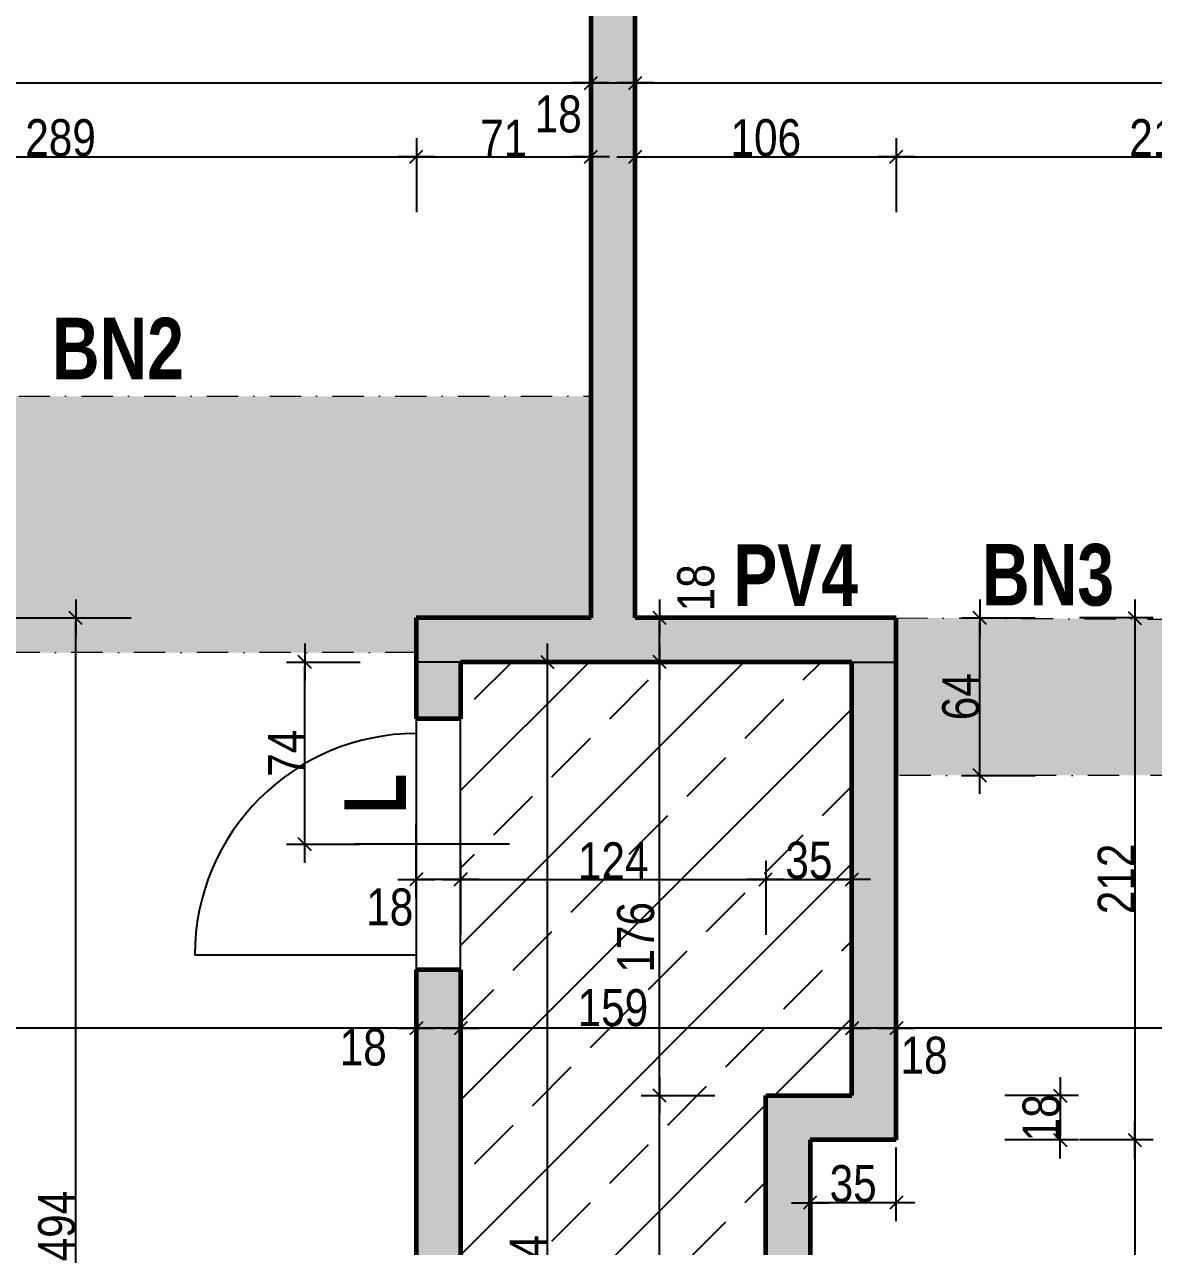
# Model space of a CAD drawing. Header units: centimetres. Extents: x 26018 to 82487, y -36363 to -12761.
# Drawn here: x 75848.6 to 76307.2, y -22286.7 to -21790.4 of the extents above; entities that cross this region are included whole.
import ezdxf
from ezdxf.enums import TextEntityAlignment as Align

# ---------------------------------------------------------------- set-up
doc = ezdxf.new("R2010")
doc.units = ezdxf.units.CM
doc.header["$LTSCALE"] = 0.5
doc.linetypes.add('TIRETPTX2', pattern=[50.8, 25.4, -12.7, 0, -12.7])
doc.layers.get('DEFPOINTS').update_dxf_attribs({"linetype": 'CONTINUOUS'})
for name, color, linetype in [('01_cote_gen', 4, 'CONTINUOUS'), ('01_linteaux', 2, 'CONTINUOUS'), ('01_poch_BN', 9, 'CONTINUOUS'), ('01_poch_murs', 253, 'CONTINUOUS'), ('01_poch_poteaux', 250, 'CONTINUOUS'), ('01_texte', 230, 'CONTINUOUS'), ('AA_COTES', 2, 'CONTINUOUS')]:
    doc.layers.add(name, color=color, linetype=linetype)
doc.layers.add('01_murs_coup', color=5, linetype='CONTINUOUS', lineweight=60)
doc.layers.add('01_tram_axes', color=2, linetype='TIRETPTX2', lineweight=9)
doc.styles.add('impact', font='impact.ttf')
doc.styles.add('STYLE2', font='ARIALN.TTF')
doc.dimstyles.new('JB50', dxfattribs={"dimscale": 0.1, "dimtxt": 150, "dimasz": 15, "dimexe": 0.1, "dimexo": 0.1, "dimgap": 0.09, "dimtad": 1, "dimdec": 1, "dimdsep": 46, "dimtxsty": 'STYLE2', "dimblk1": 'BOND_G', "dimblk2": 'BOND_D', "dimsah": 1, "dimcen": 1.5, "dimdle": 0.01, "dimse1": 1, "dimse2": 1, "dimclrd": 4, "dimclre": 2, "dimclrt": 6, "dimazin": 2, "dimtfac": 2.333333, "dimtdec": 1, "dimtix": 1, "dimtmove": 2, "dimatfit": 3, "dimldrblk": 'BOND_G', "dimfxl": 1, "dimtolj": 1, "dimtzin": 0, "dimarcsym": 0})

# ---------------------------------------------------------------- blocks, each defined once
blk = doc.blocks.new('BOND_G')
at = {"layer": 'AA_COTES', "color": 0}
for p, q in [((0, -5), (0, 15)), ((5, 0), (-5, 0)), ((1.77, 1.77), (-1.77, -1.77))]:
    blk.add_line(p, q, dxfattribs=at)
blk = doc.blocks.new('BOND_D')
at = {"layer": 'AA_COTES', "color": 0}
for p, q in [((0, 5), (0, -15)), ((5, 0), (-5, 0)), ((-1.77, -1.77), (1.77, 1.77))]:
    blk.add_line(p, q, dxfattribs=at)
blk = doc.blocks.new('*D6063')
at = {"layer": '01_cote_gen', "color": 4, "lineweight": -2, "transparency": 16777216}
blk.add_line((76201.22, -22268.89), (76169.22, -22268.89), dxfattribs=at)
at = {"layer": 'DEFPOINTS', "color": 0}
for p in [(76167.72, -22243.39), (76202.72, -22243.39), (76167.72, -22268.89)]:
    blk.add_point(p, dxfattribs=at)
at = {"layer": '01_cote_gen', "color": 4, "lineweight": -2, "transparency": 16777216, "xscale": 1.5, "yscale": 1.5, "zscale": 1.5, "rotation": 180}
blk.add_blockref('BOND_D', (76167.72, -22268.89), dxfattribs=at)
at = {"layer": '01_cote_gen', "color": 4, "lineweight": -2, "transparency": 16777216, "xscale": 1.5, "yscale": 1.5, "zscale": 1.5}
blk.add_blockref('BOND_G', (76202.72, -22268.89), dxfattribs=at)
at = {"layer": '01_cote_gen', "color": 6, "transparency": 16777216, "insert": (76185.22, -22261.22), "char_height": 15, "attachment_point": 5, "style": 'STYLE2'}
blk.add_mtext('\\A1;35', dxfattribs=at)
blk = doc.blocks.new('*D6064')
at = {"layer": '01_cote_gen', "color": 4, "lineweight": -2, "transparency": 16777216}
blk.add_line((76837.22, -22198.03), (76204.22, -22198.03), dxfattribs=at)
at = {"layer": 'DEFPOINTS', "color": 0}
for p in [(76202.72, -22185.05), (76838.72, -22185.05), (76202.72, -22198.03)]:
    blk.add_point(p, dxfattribs=at)
at = {"layer": '01_cote_gen', "color": 4, "lineweight": -2, "transparency": 16777216, "xscale": 1.5, "yscale": 1.5, "zscale": 1.5, "rotation": 180}
blk.add_blockref('BOND_D', (76202.72, -22198.03), dxfattribs=at)
at = {"layer": '01_cote_gen', "color": 4, "lineweight": -2, "transparency": 16777216, "xscale": 1.5, "yscale": 1.5, "zscale": 1.5}
blk.add_blockref('BOND_G', (76838.72, -22198.03), dxfattribs=at)
at = {"layer": '01_cote_gen', "color": 6, "transparency": 16777216, "insert": (76520.72, -22190.37), "char_height": 15, "attachment_point": 5, "style": 'STYLE2'}
blk.add_mtext('\\A1;636', dxfattribs=at)
blk = doc.blocks.new('*D6065')
at = {"layer": '01_cote_gen', "color": 4, "lineweight": -2, "transparency": 16777216}
blk.add_line((76201.22, -22198.03), (76186.22, -22198.03), dxfattribs=at)
at = {"layer": 'DEFPOINTS', "color": 0}
for p in [(76184.72, -22173.25), (76202.72, -22185.05), (76184.72, -22198.03)]:
    blk.add_point(p, dxfattribs=at)
at = {"layer": '01_cote_gen', "color": 4, "lineweight": -2, "transparency": 16777216, "xscale": 1.5, "yscale": 1.5, "zscale": 1.5, "rotation": 180}
blk.add_blockref('BOND_D', (76184.72, -22198.03), dxfattribs=at)
at = {"layer": '01_cote_gen', "color": 4, "lineweight": -2, "transparency": 16777216, "xscale": 1.5, "yscale": 1.5, "zscale": 1.5}
blk.add_blockref('BOND_G', (76202.72, -22198.03), dxfattribs=at)
at = {"layer": '01_cote_gen', "color": 6, "transparency": 16777216, "insert": (76214.01, -22209.06), "char_height": 15, "attachment_point": 5, "style": 'STYLE2'}
blk.add_mtext('\\A1;18', dxfattribs=at)
blk = doc.blocks.new('*D6066')
at = {"layer": '01_cote_gen', "color": 4, "lineweight": -2, "transparency": 16777216}
blk.add_line((76183.22, -22198.03), (76027.22, -22198.03), dxfattribs=at)
at = {"layer": 'DEFPOINTS', "color": 0}
for p in [(76184.72, -22173.25), (76025.72, -22185.05), (76025.72, -22198.03)]:
    blk.add_point(p, dxfattribs=at)
at = {"layer": '01_cote_gen', "color": 4, "lineweight": -2, "transparency": 16777216, "xscale": 1.5, "yscale": 1.5, "zscale": 1.5, "rotation": 180}
blk.add_blockref('BOND_D', (76025.72, -22198.03), dxfattribs=at)
at = {"layer": '01_cote_gen', "color": 4, "lineweight": -2, "transparency": 16777216, "xscale": 1.5, "yscale": 1.5, "zscale": 1.5}
blk.add_blockref('BOND_G', (76184.72, -22198.03), dxfattribs=at)
at = {"layer": '01_cote_gen', "color": 6, "transparency": 16777216, "insert": (76087.62, -22189.76), "char_height": 15, "attachment_point": 5, "style": 'STYLE2'}
blk.add_mtext('\\A1;159', dxfattribs=at)
blk = doc.blocks.new('*D6067')
at = {"layer": '01_cote_gen', "color": 4, "lineweight": -2, "transparency": 16777216}
blk.add_line((76024.22, -22198.03), (76009.25, -22198.03), dxfattribs=at)
at = {"layer": 'DEFPOINTS', "color": 0}
for p in [(76007.75, -22185.05), (76025.72, -22185.05), (76007.75, -22198.03)]:
    blk.add_point(p, dxfattribs=at)
at = {"layer": '01_cote_gen', "color": 4, "lineweight": -2, "transparency": 16777216, "xscale": 1.5, "yscale": 1.5, "zscale": 1.5, "rotation": 180}
blk.add_blockref('BOND_D', (76007.75, -22198.03), dxfattribs=at)
at = {"layer": '01_cote_gen', "color": 4, "lineweight": -2, "transparency": 16777216, "xscale": 1.5, "yscale": 1.5, "zscale": 1.5}
blk.add_blockref('BOND_G', (76025.72, -22198.03), dxfattribs=at)
at = {"layer": '01_cote_gen', "color": 6, "transparency": 16777216, "insert": (75986.19, -22205.76), "char_height": 15, "attachment_point": 5, "style": 'STYLE2'}
blk.add_mtext('\\A1;18', dxfattribs=at)
blk = doc.blocks.new('*D6070')
at = {"layer": '01_cote_gen', "color": 4, "lineweight": -2, "transparency": 16777216}
blk.add_line((76027.22, -22137.58), (76148.22, -22137.58), dxfattribs=at)
at = {"layer": 'DEFPOINTS', "color": 0}
for p in [(76025.72, -22137.13), (76149.72, -22137.58), (76149.72, -22225.39)]:
    blk.add_point(p, dxfattribs=at)
at = {"layer": '01_cote_gen', "color": 4, "lineweight": -2, "transparency": 16777216, "xscale": 1.5, "yscale": 1.5, "zscale": 1.5, "rotation": 180}
blk.add_blockref('BOND_G', (76025.72, -22137.58), dxfattribs=at)
at = {"layer": '01_cote_gen', "color": 4, "lineweight": -2, "transparency": 16777216, "xscale": 1.5, "yscale": 1.5, "zscale": 1.5}
blk.add_blockref('BOND_D', (76149.72, -22137.58), dxfattribs=at)
at = {"layer": '01_cote_gen', "color": 6, "transparency": 16777216, "insert": (76087.72, -22130.04), "char_height": 15, "attachment_point": 5, "style": 'STYLE2'}
blk.add_mtext('\\A1;124', dxfattribs=at)
blk = doc.blocks.new('*D6071')
at = {"layer": '01_cote_gen', "color": 4, "lineweight": -2, "transparency": 16777216}
blk.add_line((76151.22, -22137.58), (76183.22, -22137.58), dxfattribs=at)
at = {"layer": 'DEFPOINTS', "color": 0}
for p in [(76184.72, -22137.58), (76149.72, -22145.08), (76184.72, -22145.08)]:
    blk.add_point(p, dxfattribs=at)
at = {"layer": '01_cote_gen', "color": 4, "lineweight": -2, "transparency": 16777216, "xscale": 1.5, "yscale": 1.5, "zscale": 1.5, "rotation": 180}
blk.add_blockref('BOND_G', (76149.72, -22137.58), dxfattribs=at)
at = {"layer": '01_cote_gen', "color": 4, "lineweight": -2, "transparency": 16777216, "xscale": 1.5, "yscale": 1.5, "zscale": 1.5}
blk.add_blockref('BOND_D', (76184.72, -22137.58), dxfattribs=at)
at = {"layer": '01_cote_gen', "color": 6, "transparency": 16777216, "insert": (76167.22, -22129.91), "char_height": 15, "attachment_point": 5, "style": 'STYLE2'}
blk.add_mtext('\\A1;35', dxfattribs=at)
blk = doc.blocks.new('*D6045')
at = {"layer": '01_cote_gen', "color": 4, "lineweight": -2, "transparency": 16777216}
blk.add_line((76106.57, -22223.89), (76106.57, -22050.84), dxfattribs=at)
at = {"layer": 'DEFPOINTS', "color": 0}
for p in [(76106.57, -22049.34), (76134.97, -22049.34), (76134.97, -22225.39)]:
    blk.add_point(p, dxfattribs=at)
at = {"layer": '01_cote_gen', "color": 4, "lineweight": -2, "transparency": 16777216, "xscale": 1.5, "yscale": 1.5, "zscale": 1.5}
for name, p, rotation in [('BOND_D', (76106.57, -22049.34), 90), ('BOND_G', (76106.57, -22225.39), 270)]:
    blk.add_blockref(name, p, dxfattribs=dict(at, rotation=rotation))
at = {"layer": '01_cote_gen', "color": 6, "transparency": 16777216, "insert": (76096.92, -22161.1), "char_height": 15, "attachment_point": 5, "rotation": 90, "style": 'STYLE2'}
blk.add_mtext('\\A1;176', dxfattribs=at)
blk = doc.blocks.new('*D6046')
at = {"layer": '01_cote_gen', "color": 4, "lineweight": -2, "transparency": 16777216}
blk.add_line((76106.57, -22774.82), (76106.57, -22226.89), dxfattribs=at)
at = {"layer": 'DEFPOINTS', "color": 0}
for p in [(76106.57, -22225.39), (76129.07, -22225.39), (76134.97, -22776.32)]:
    blk.add_point(p, dxfattribs=at)
at = {"layer": '01_cote_gen', "color": 4, "lineweight": -2, "transparency": 16777216, "xscale": 1.5, "yscale": 1.5, "zscale": 1.5}
for name, p, rotation in [('BOND_D', (76106.57, -22225.39), 90), ('BOND_G', (76106.57, -22776.32), 270)]:
    blk.add_blockref(name, p, dxfattribs=dict(at, rotation=rotation))
at = {"layer": '01_cote_gen', "color": 6, "transparency": 16777216, "insert": (76098.9, -22500.86), "char_height": 15, "attachment_point": 5, "rotation": 90, "style": 'STYLE2'}
blk.add_mtext('\\A1;550.9', dxfattribs=at)
blk = doc.blocks.new('*D6076')
at = {"layer": '01_cote_gen', "color": 4, "lineweight": -2, "transparency": 16777216}
blk.add_line((76204.22, -21844.14), (76419.22, -21844.14), dxfattribs=at)
at = {"layer": 'DEFPOINTS', "color": 0}
for p in [(76420.72, -21844.14), (76202.72, -21907.53), (76420.72, -21907.53)]:
    blk.add_point(p, dxfattribs=at)
at = {"layer": '01_cote_gen', "color": 4, "lineweight": -2, "transparency": 16777216, "xscale": 1.5, "yscale": 1.5, "zscale": 1.5, "rotation": 180}
blk.add_blockref('BOND_G', (76202.72, -21844.14), dxfattribs=at)
at = {"layer": '01_cote_gen', "color": 4, "lineweight": -2, "transparency": 16777216, "xscale": 1.5, "yscale": 1.5, "zscale": 1.5}
blk.add_blockref('BOND_D', (76420.72, -21844.14), dxfattribs=at)
at = {"layer": '01_cote_gen', "color": 6, "transparency": 16777216, "insert": (76311.72, -21836.48), "char_height": 15, "attachment_point": 5, "style": 'STYLE2'}
blk.add_mtext('\\A1;218', dxfattribs=at)
blk = doc.blocks.new('*D6079')
at = {"layer": '01_cote_gen', "color": 4, "lineweight": -2, "transparency": 16777216}
blk.add_line((76098.22, -21844.14), (76201.22, -21844.14), dxfattribs=at)
at = {"layer": 'DEFPOINTS', "color": 0}
for p in [(76202.72, -21844.14), (76096.72, -21857.39), (76202.72, -21857.39)]:
    blk.add_point(p, dxfattribs=at)
at = {"layer": '01_cote_gen', "color": 4, "lineweight": -2, "transparency": 16777216, "xscale": 1.5, "yscale": 1.5, "zscale": 1.5, "rotation": 180}
blk.add_blockref('BOND_G', (76096.72, -21844.14), dxfattribs=at)
at = {"layer": '01_cote_gen', "color": 4, "lineweight": -2, "transparency": 16777216, "xscale": 1.5, "yscale": 1.5, "zscale": 1.5}
blk.add_blockref('BOND_D', (76202.72, -21844.14), dxfattribs=at)
at = {"layer": '01_cote_gen', "color": 6, "transparency": 16777216, "insert": (76149.72, -21836.48), "char_height": 15, "attachment_point": 5, "style": 'STYLE2'}
blk.add_mtext('\\A1;106', dxfattribs=at)
blk = doc.blocks.new('*D6085')
at = {"layer": '01_cote_gen', "color": 4, "lineweight": -2, "transparency": 16777216}
blk.add_line((76098.22, -21814.14), (76837.22, -21814.14), dxfattribs=at)
at = {"layer": 'DEFPOINTS', "color": 0}
for p in [(76838.72, -21800.01), (76096.72, -21807.2), (76838.72, -21814.14)]:
    blk.add_point(p, dxfattribs=at)
at = {"layer": '01_cote_gen', "color": 4, "lineweight": -2, "transparency": 16777216, "xscale": 1.5, "yscale": 1.5, "zscale": 1.5, "rotation": 180}
blk.add_blockref('BOND_G', (76096.72, -21814.14), dxfattribs=at)
at = {"layer": '01_cote_gen', "color": 4, "lineweight": -2, "transparency": 16777216, "xscale": 1.5, "yscale": 1.5, "zscale": 1.5}
blk.add_blockref('BOND_D', (76838.72, -21814.14), dxfattribs=at)
at = {"layer": '01_cote_gen', "color": 6, "transparency": 16777216, "insert": (76467.72, -21806.6), "char_height": 15, "attachment_point": 5, "style": 'STYLE2'}
blk.add_mtext('\\A1;742', dxfattribs=at)
blk = doc.blocks.new('*D6086')
at = {"layer": '01_cote_gen', "color": 4, "lineweight": -2, "transparency": 16777216}
blk.add_line((76080.22, -21814.14), (76095.22, -21814.14), dxfattribs=at)
at = {"layer": 'DEFPOINTS', "color": 0}
for p in [(76078.72, -21814.14), (76096.72, -21814.14), (76096.72, -21836.64)]:
    blk.add_point(p, dxfattribs=at)
at = {"layer": '01_cote_gen', "color": 4, "lineweight": -2, "transparency": 16777216, "xscale": 1.5, "yscale": 1.5, "zscale": 1.5, "rotation": 180}
blk.add_blockref('BOND_G', (76078.72, -21814.14), dxfattribs=at)
at = {"layer": '01_cote_gen', "color": 4, "lineweight": -2, "transparency": 16777216, "xscale": 1.5, "yscale": 1.5, "zscale": 1.5}
blk.add_blockref('BOND_D', (76096.72, -21814.14), dxfattribs=at)
at = {"layer": '01_cote_gen', "color": 6, "transparency": 16777216, "insert": (76065.4, -21826.85), "char_height": 15, "attachment_point": 5, "style": 'STYLE2'}
blk.add_mtext('\\A1;18', dxfattribs=at)
blk = doc.blocks.new('*D6087')
at = {"layer": '01_cote_gen', "color": 4, "lineweight": -2, "transparency": 16777216}
blk.add_line((75338.22, -21814.14), (76077.22, -21814.14), dxfattribs=at)
at = {"layer": 'DEFPOINTS', "color": 0}
for p in [(76078.72, -21814.14), (75336.72, -21843), (76078.72, -21874.89)]:
    blk.add_point(p, dxfattribs=at)
at = {"layer": '01_cote_gen', "color": 4, "lineweight": -2, "transparency": 16777216, "xscale": 1.5, "yscale": 1.5, "zscale": 1.5, "rotation": 180}
blk.add_blockref('BOND_G', (75336.72, -21814.14), dxfattribs=at)
at = {"layer": '01_cote_gen', "color": 4, "lineweight": -2, "transparency": 16777216, "xscale": 1.5, "yscale": 1.5, "zscale": 1.5}
blk.add_blockref('BOND_D', (76078.72, -21814.14), dxfattribs=at)
at = {"layer": '01_cote_gen', "color": 6, "transparency": 16777216, "insert": (75707.72, -21806.6), "char_height": 15, "attachment_point": 5, "style": 'STYLE2'}
blk.add_mtext('\\A1;742', dxfattribs=at)
blk = doc.blocks.new('*D6089')
at = {"layer": '01_cote_gen', "color": 4, "lineweight": -2, "transparency": 16777216}
blk.add_line((76009.26, -21844.14), (76077.22, -21844.14), dxfattribs=at)
at = {"layer": 'DEFPOINTS', "color": 0}
for p in [(76078.72, -21844.14), (76078.72, -21955.83), (76007.76, -21967.38)]:
    blk.add_point(p, dxfattribs=at)
at = {"layer": '01_cote_gen', "color": 4, "lineweight": -2, "transparency": 16777216, "xscale": 1.5, "yscale": 1.5, "zscale": 1.5, "rotation": 180}
blk.add_blockref('BOND_G', (76007.76, -21844.14), dxfattribs=at)
at = {"layer": '01_cote_gen', "color": 4, "lineweight": -2, "transparency": 16777216, "xscale": 1.5, "yscale": 1.5, "zscale": 1.5}
blk.add_blockref('BOND_D', (76078.72, -21844.14), dxfattribs=at)
at = {"layer": '01_cote_gen', "color": 6, "transparency": 16777216, "insert": (76043.24, -21836.6), "char_height": 15, "attachment_point": 5, "style": 'STYLE2'}
blk.add_mtext('\\A1;71', dxfattribs=at)
blk = doc.blocks.new('*D6094')
at = {"layer": '01_cote_gen', "color": 4, "lineweight": -2, "transparency": 16777216}
blk.add_line((75720.22, -21844.14), (76006.26, -21844.14), dxfattribs=at)
at = {"layer": 'DEFPOINTS', "color": 0}
for p in [(76007.76, -21844.14), (75718.72, -21866.64), (76007.76, -21866.64)]:
    blk.add_point(p, dxfattribs=at)
at = {"layer": '01_cote_gen', "color": 4, "lineweight": -2, "transparency": 16777216, "xscale": 1.5, "yscale": 1.5, "zscale": 1.5, "rotation": 180}
blk.add_blockref('BOND_G', (75718.72, -21844.14), dxfattribs=at)
at = {"layer": '01_cote_gen', "color": 4, "lineweight": -2, "transparency": 16777216, "xscale": 1.5, "yscale": 1.5, "zscale": 1.5}
blk.add_blockref('BOND_D', (76007.76, -21844.14), dxfattribs=at)
at = {"layer": '01_cote_gen', "color": 6, "transparency": 16777216, "insert": (75863.24, -21836.48), "char_height": 15, "attachment_point": 5, "style": 'STYLE2'}
blk.add_mtext('\\A1;289', dxfattribs=at)
blk = doc.blocks.new('*D6095')
at = {"layer": '01_cote_gen', "color": 4, "lineweight": -2, "transparency": 16777216}
blk.add_line((76060.95, -22050.84), (76060.95, -22541.86), dxfattribs=at)
at = {"layer": 'DEFPOINTS', "color": 0}
for p in [(76054.17, -22049.34), (76038.45, -22543.36), (76060.95, -22543.36)]:
    blk.add_point(p, dxfattribs=at)
at = {"layer": '01_cote_gen', "color": 4, "lineweight": -2, "transparency": 16777216, "xscale": 1.5, "yscale": 1.5, "zscale": 1.5}
for name, p, rotation in [('BOND_G', (76060.95, -22049.34), 90), ('BOND_D', (76060.95, -22543.36), 270)]:
    blk.add_blockref(name, p, dxfattribs=dict(at, rotation=rotation))
at = {"layer": '01_cote_gen', "color": 6, "transparency": 16777216, "insert": (76053.28, -22296.35), "char_height": 15, "attachment_point": 5, "rotation": 90, "style": 'STYLE2'}
blk.add_mtext('\\A1;494', dxfattribs=at)
blk = doc.blocks.new('*D6098')
at = {"layer": '01_cote_gen', "color": 4, "lineweight": -2, "transparency": 16777216}
blk.add_line((76299.62, -22032.89), (76299.62, -22241.89), dxfattribs=at)
at = {"layer": 'DEFPOINTS', "color": 0}
for p in [(76217.41, -22031.39), (76217.41, -22243.39), (76299.62, -22243.39)]:
    blk.add_point(p, dxfattribs=at)
at = {"layer": '01_cote_gen', "color": 4, "lineweight": -2, "transparency": 16777216, "xscale": 1.5, "yscale": 1.5, "zscale": 1.5}
for name, p, rotation in [('BOND_G', (76299.62, -22031.39), 90), ('BOND_D', (76299.62, -22243.39), 270)]:
    blk.add_blockref(name, p, dxfattribs=dict(at, rotation=rotation))
at = {"layer": '01_cote_gen', "color": 6, "transparency": 16777216, "insert": (76292.08, -22137.39), "char_height": 15, "attachment_point": 5, "rotation": 90, "style": 'STYLE2'}
blk.add_mtext('\\A1;212', dxfattribs=at)
blk = doc.blocks.new('*D6100')
at = {"layer": '01_cote_gen', "color": 4, "lineweight": -2, "transparency": 16777216}
blk.add_line((76299.62, -22244.89), (76299.62, -22774.89), dxfattribs=at)
at = {"layer": 'DEFPOINTS', "color": 0}
for p in [(76277.12, -22243.39), (76277.11, -22776.39), (76299.62, -22776.39)]:
    blk.add_point(p, dxfattribs=at)
at = {"layer": '01_cote_gen', "color": 4, "lineweight": -2, "transparency": 16777216, "xscale": 1.5, "yscale": 1.5, "zscale": 1.5}
for name, p, rotation in [('BOND_G', (76299.62, -22243.39), 90), ('BOND_D', (76299.62, -22776.39), 270)]:
    blk.add_blockref(name, p, dxfattribs=dict(at, rotation=rotation))
at = {"layer": '01_cote_gen', "color": 6, "transparency": 16777216, "insert": (76291.95, -22509.89), "char_height": 15, "attachment_point": 5, "rotation": 90, "style": 'STYLE2'}
blk.add_mtext('\\A1;533', dxfattribs=at)
blk = doc.blocks.new('*D6102')
at = {"layer": '01_cote_gen', "color": 4, "lineweight": -2, "transparency": 16777216}
blk.add_line((75962.46, -22121.84), (75962.46, -22050.84), dxfattribs=at)
at = {"layer": 'DEFPOINTS', "color": 0}
for p in [(75962.46, -22049.34), (76025.72, -22049.34), (76000.24, -22123.34)]:
    blk.add_point(p, dxfattribs=at)
at = {"layer": '01_cote_gen', "color": 4, "lineweight": -2, "transparency": 16777216, "xscale": 1.5, "yscale": 1.5, "zscale": 1.5}
for name, p, rotation in [('BOND_D', (75962.46, -22049.34), 90), ('BOND_G', (75962.46, -22123.34), 270)]:
    blk.add_blockref(name, p, dxfattribs=dict(at, rotation=rotation))
at = {"layer": '01_cote_gen', "color": 6, "transparency": 16777216, "insert": (75954.95, -22086.34), "char_height": 15, "attachment_point": 5, "rotation": 90, "style": 'STYLE2'}
blk.add_mtext('\\A1;74', dxfattribs=at)
blk = doc.blocks.new('*D6104')
at = {"layer": '01_cote_gen', "color": 4, "lineweight": -2, "transparency": 16777216}
blk.add_line((75869.4, -22523.86), (75869.4, -22032.89), dxfattribs=at)
at = {"layer": 'DEFPOINTS', "color": 0}
for p in [(75869.4, -22031.39), (76007.76, -22031.39), (75891.9, -22525.36)]:
    blk.add_point(p, dxfattribs=at)
at = {"layer": '01_cote_gen', "color": 4, "lineweight": -2, "transparency": 16777216, "xscale": 1.5, "yscale": 1.5, "zscale": 1.5}
for name, p, rotation in [('BOND_D', (75869.4, -22031.39), 90), ('BOND_G', (75869.4, -22525.36), 270)]:
    blk.add_blockref(name, p, dxfattribs=dict(at, rotation=rotation))
at = {"layer": '01_cote_gen', "color": 6, "transparency": 16777216, "insert": (75861.73, -22278.37), "char_height": 15, "attachment_point": 5, "rotation": 90, "style": 'STYLE2'}
blk.add_mtext('\\A1;494', dxfattribs=at)
blk = doc.blocks.new('*D6105')
at = {"layer": '01_cote_gen', "color": 4, "lineweight": -2, "transparency": 16777216}
blk.add_line((75839.32, -22774.91), (75839.32, -22032.89), dxfattribs=at)
at = {"layer": 'DEFPOINTS', "color": 0}
for p in [(75839.32, -22031.39), (75891.9, -22031.39), (75949.03, -22776.41)]:
    blk.add_point(p, dxfattribs=at)
at = {"layer": '01_cote_gen', "color": 4, "lineweight": -2, "transparency": 16777216, "xscale": 1.5, "yscale": 1.5, "zscale": 1.5}
for name, p, rotation in [('BOND_D', (75839.32, -22031.39), 90), ('BOND_G', (75839.32, -22776.41), 270)]:
    blk.add_blockref(name, p, dxfattribs=dict(at, rotation=rotation))
at = {"layer": '01_cote_gen', "color": 6, "transparency": 16777216, "insert": (75828.81, -22438.39), "char_height": 15, "attachment_point": 5, "rotation": 90, "style": 'STYLE2'}
blk.add_mtext('\\A1;745', dxfattribs=at)
blk = doc.blocks.new('*D6106')
at = {"layer": '01_cote_gen', "color": 4, "lineweight": -2, "transparency": 16777216}
blk.add_line((76106.57, -22047.84), (76106.57, -22032.89), dxfattribs=at)
at = {"layer": 'DEFPOINTS', "color": 0}
for p in [(76106.57, -22031.39), (76129.07, -22031.39), (76129.07, -22049.34)]:
    blk.add_point(p, dxfattribs=at)
at = {"layer": '01_cote_gen', "color": 4, "lineweight": -2, "transparency": 16777216, "xscale": 1.5, "yscale": 1.5, "zscale": 1.5}
for name, p, rotation in [('BOND_D', (76106.57, -22031.39), 90), ('BOND_G', (76106.57, -22049.34), 270)]:
    blk.add_blockref(name, p, dxfattribs=dict(at, rotation=rotation))
at = {"layer": '01_cote_gen', "color": 6, "transparency": 16777216, "insert": (76121.37, -22019.18), "char_height": 15, "attachment_point": 5, "rotation": 90, "style": 'STYLE2'}
blk.add_mtext('\\A1;18', dxfattribs=at)
blk = doc.blocks.new('*D6107')
at = {"layer": '01_cote_gen', "color": 4, "lineweight": -2, "transparency": 16777216}
blk.add_line((76269.32, -22226.9), (76269.32, -22241.89), dxfattribs=at)
at = {"layer": 'DEFPOINTS', "color": 0}
for p in [(76184.72, -22225.4), (76184.72, -22243.39), (76269.32, -22243.39)]:
    blk.add_point(p, dxfattribs=at)
at = {"layer": '01_cote_gen', "color": 4, "lineweight": -2, "transparency": 16777216, "xscale": 1.5, "yscale": 1.5, "zscale": 1.5}
for name, p, rotation in [('BOND_G', (76269.32, -22225.4), 90), ('BOND_D', (76269.32, -22243.39), 270)]:
    blk.add_blockref(name, p, dxfattribs=dict(at, rotation=rotation))
at = {"layer": '01_cote_gen', "color": 6, "transparency": 16777216, "insert": (76261.65, -22234.39), "char_height": 15, "attachment_point": 5, "rotation": 90, "style": 'STYLE2'}
blk.add_mtext('\\A1;18', dxfattribs=at)
blk = doc.blocks.new('*D6232')
at = {"layer": '01_cote_gen', "color": 4, "lineweight": -2, "transparency": 16777216}
blk.add_line((76024.22, -22137.58), (76009.25, -22137.58), dxfattribs=at)
at = {"layer": 'DEFPOINTS', "color": 0}
for p in [(76007.75, -22137.58), (76007.75, -22145.08), (76025.72, -22145.08)]:
    blk.add_point(p, dxfattribs=at)
at = {"layer": '01_cote_gen', "color": 4, "lineweight": -2, "transparency": 16777216, "xscale": 1.5, "yscale": 1.5, "zscale": 1.5, "rotation": 180}
blk.add_blockref('BOND_D', (76007.75, -22137.58), dxfattribs=at)
at = {"layer": '01_cote_gen', "color": 4, "lineweight": -2, "transparency": 16777216, "xscale": 1.5, "yscale": 1.5, "zscale": 1.5}
blk.add_blockref('BOND_G', (76025.72, -22137.58), dxfattribs=at)
at = {"layer": '01_cote_gen', "color": 6, "transparency": 16777216, "insert": (75996.95, -22148.88), "char_height": 15, "attachment_point": 5, "style": 'STYLE2'}
blk.add_mtext('\\A1;18', dxfattribs=at)
blk = doc.blocks.new('*D6233')
at = {"layer": '01_cote_gen', "color": 4, "lineweight": -2, "transparency": 16777216}
blk.add_line((76006.25, -22198.03), (75338.22, -22198.03), dxfattribs=at)
at = {"layer": 'DEFPOINTS', "color": 0}
for p in [(75336.72, -22198.03), (75336.72, -22205.53), (76007.75, -22237.39)]:
    blk.add_point(p, dxfattribs=at)
at = {"layer": '01_cote_gen', "color": 4, "lineweight": -2, "transparency": 16777216, "xscale": 1.5, "yscale": 1.5, "zscale": 1.5, "rotation": 180}
blk.add_blockref('BOND_D', (75336.72, -22198.03), dxfattribs=at)
at = {"layer": '01_cote_gen', "color": 4, "lineweight": -2, "transparency": 16777216, "xscale": 1.5, "yscale": 1.5, "zscale": 1.5}
blk.add_blockref('BOND_G', (76007.75, -22198.03), dxfattribs=at)
at = {"layer": '01_cote_gen', "color": 6, "transparency": 16777216, "insert": (75672.24, -22190.37), "char_height": 15, "attachment_point": 5, "style": 'STYLE2'}
blk.add_mtext('\\A1;671', dxfattribs=at)
blk = doc.blocks.new('*D6330')
at = {"layer": '01_cote_gen', "color": 4, "lineweight": -2, "transparency": 16777216}
blk.add_line((76236.67, -22093.89), (76236.67, -22032.9), dxfattribs=at)
at = {"layer": 'DEFPOINTS', "color": 0}
for p in [(76227.13, -22031.4), (76236.67, -22031.4), (76221.91, -22095.39)]:
    blk.add_point(p, dxfattribs=at)
at = {"layer": '01_cote_gen', "color": 4, "lineweight": -2, "transparency": 16777216, "xscale": 1.5, "yscale": 1.5, "zscale": 1.5}
for name, p, rotation in [('BOND_D', (76236.67, -22031.4), 90), ('BOND_G', (76236.67, -22095.39), 270)]:
    blk.add_blockref(name, p, dxfattribs=dict(at, rotation=rotation))
at = {"layer": '01_cote_gen', "color": 6, "transparency": 16777216, "insert": (76229, -22063.4), "char_height": 15, "attachment_point": 5, "rotation": 90, "style": 'STYLE2'}
blk.add_mtext('\\A1;64', dxfattribs=at)

msp = doc.modelspace()

# ---------------------------------------------------------------- hatches: boundary and pattern name
at = {"layer": '01_poch_BN'}
h = msp.add_hatch(color=256, dxfattribs=at)
h.dxf.hatch_style = 1
h.paths.add_polyline_path([(76078.716, -21941.388), (75718.716, -21941.388), (75718.716, -22045.468), (76007.755, -22045.468), (76007.756, -22031.388), (76078.716, -22031.389)])
h = msp.add_hatch(color=256, dxfattribs=at)
h.dxf.hatch_style = 1
h.paths.add_polyline_path([(76420.72, -22032.389), (76202.72, -22031.389), (76202.72, -22095.389), (76420.72, -22095.389)])
at = {"layer": '01_poch_murs'}
h = msp.add_hatch(color=256, dxfattribs=at)
h.dxf.hatch_style = 1
h.paths.add_polyline_path([(75336.718, -21346.388), (75320.718, -21346.388), (75320.718, -21526.322), (75336.718, -21526.322)])
h.paths.add_polyline_path([(75336.718, -21623.322), (75320.718, -21623.322), (75320.718, -21670.324), (75336.718, -21670.324)])
h.paths.add_polyline_path([(75336.718, -21862.324), (75320.718, -21862.324), (75320.718, -22057.319), (75336.718, -22057.319)])
h.paths.add_polyline_path([(75336.737, -22249.323), (75320.799, -22249.311), (75320.799, -22249.317), (75320.708, -22565.317), (75320.752, -22565.317), (75336.708, -22565.318)])
h.paths.add_polyline_path([(75740.718, -22776.379), (75336.718, -22776.32), (75336.733, -22662.319), (75320.733, -22662.319), (75320.718, -22794.317), (75740.718, -22794.379)])
h.paths.add_polyline_path([(76025.721, -22776.421), (75990.722, -22776.415), (75990.722, -22543.357), (76025.721, -22543.357), (76025.721, -22174.341), (76007.746, -22174.34), (76007.721, -22525.357), (75972.722, -22525.357), (75972.722, -22776.412), (75837.718, -22776.393), (75837.718, -22794.421), (76025.721, -22794.421)])
h.paths.add_polyline_path([(76025.721, -22049.341), (76007.755, -22049.341), (76007.753, -22072.34), (76025.721, -22072.341)])
h.paths.add_polyline_path([(76202.72, -22049.341), (76184.72, -22049.341), (76184.72, -22225.397), (76149.717, -22225.391), (76149.717, -22371.33), (76167.717, -22371.329), (76167.717, -22243.392), (76202.72, -22243.391)])
h.paths.add_polyline_path([(76167.717, -22473.326), (76149.717, -22473.327), (76149.717, -22794.395), (76331.733, -22794.394), (76331.731, -22776.388), (76167.717, -22776.388)])
h.paths.add_polyline_path([(76854.716, -22628.331), (76838.716, -22628.333), (76838.716, -22776.39), (76428.731, -22776.388), (76428.733, -22794.393), (76854.733, -22794.39)])
h.paths.add_polyline_path([(76854.716, -22292.537), (76838.716, -22292.537), (76838.716, -22531.348), (76854.716, -22531.348)])
h.paths.add_polyline_path([(76854.716, -21957.337), (76838.716, -21957.337), (76838.716, -22100.337), (76854.716, -22100.337)])
h.paths.add_polyline_path([(76854.716, -21669.332), (76838.716, -21669.332), (76838.716, -21765.331), (76854.716, -21765.331)])
h.paths.add_polyline_path([(76854.716, -21346.389), (76838.716, -21346.389), (76838.716, -21572.331), (76854.716, -21572.331)])
h = msp.add_hatch(dxfattribs=at)
h.set_pattern_fill('ANSI33', color=256, scale=7)
edge = h.paths.add_edge_path()
edge.add_arc((76089.432, -22327.955), 30.98, 0, 360)
h.paths.add_polyline_path([(76149.717, -22225.391), (76184.72, -22225.397), (76184.72, -22049.341), (76025.721, -22049.341), (76025.721, -22072.341), (76025.721, -22174.341), (76025.721, -22543.357), (75990.722, -22543.357), (75990.722, -22776.415), (76025.721, -22776.421), (76025.721, -22776.406), (76149.717, -22776.314), (76149.717, -22473.327), (76149.717, -22371.33)])
at = {"layer": '01_poch_poteaux'}
h = msp.add_hatch(color=256, dxfattribs=at)
h.dxf.hatch_style = 1
h.paths.add_polyline_path([(75483.718, -21330.388), (75320.725, -21330.388), (75320.725, -21330.406), (75320.718, -21330.388), (75320.718, -21346.388), (75336.718, -21346.388), (75483.718, -21346.388)])
h.paths.add_polyline_path([(75739.718, -21330.388), (75665.718, -21330.388), (75665.718, -21346.388), (75739.718, -21346.388)])
h.paths.add_polyline_path([(76316.718, -21330.389), (75836.718, -21330.388), (75836.718, -21346.388), (76078.716, -21346.389), (76078.716, -22031.389), (76007.756, -22031.388), (76007.755, -22049.341), (76025.721, -22049.341), (76184.72, -22049.341), (76202.72, -22049.341), (76202.72, -22031.389), (76096.716, -22031.389), (76096.716, -21346.389), (76316.718, -21346.389)])
h.paths.add_polyline_path([(76854.716, -21330.39), (76632.718, -21330.389), (76632.718, -21346.389), (76838.716, -21346.389), (76854.716, -21346.389)])
h.paths.add_polyline_path([(76450.718, -21330.389), (76413.718, -21330.389), (76413.718, -21346.389), (76450.718, -21346.389)])

# ---------------------------------------------------------------- linework, layer by layer
at = {"layer": '01_linteaux'}
for p, q in [((76007.753, -22072.34), (76007.753, -22174.34)), ((76025.721, -22174.341), (76025.721, -22072.341)), ((76045.606, -22123.341), (75982.547, -22123.341)), ((76007.753, -22168.34), (75917.753, -22168.34))]:
    msp.add_line(p, q, dxfattribs=at)
msp.add_arc((76007.753, -22168.34), 90, 90, 180, dxfattribs=at)
at = {"layer": '01_murs_coup'}
for p, q in [((76078.716, -22031.389), (76078.716, -21346.389)), ((76096.716, -22031.389), (76096.716, -21346.389)), ((76007.756, -22031.388), (76007.753, -22072.34)), ((76078.716, -22031.389), (76007.756, -22031.388)), ((76202.72, -22031.389), (76096.716, -22031.389)), ((76202.72, -22243.391), (76202.72, -22031.389)), ((76025.721, -22049.341), (76025.721, -22072.341)), ((76184.72, -22049.341), (76025.721, -22049.341)), ((76184.72, -22225.397), (76184.72, -22049.341)), ((76025.721, -22072.341), (76007.753, -22072.34)), ((76007.746, -22174.34), (76007.721, -22525.357)), ((76025.721, -22174.341), (76007.746, -22174.34)), ((76025.721, -22174.341), (76025.721, -22543.357)), ((76149.717, -22225.391), (76184.72, -22225.397)), ((76149.717, -22371.33), (76149.717, -22225.391)), ((76202.72, -22243.391), (76167.717, -22243.392)), ((76167.717, -22243.392), (76167.717, -22371.329))]:
    msp.add_line(p, q, dxfattribs=at)
at = {"layer": '01_poch_murs'}
for p, q in [((76025.721, -22049.341), (76007.755, -22049.341)), ((76184.72, -22049.341), (76202.72, -22049.341))]:
    msp.add_line(p, q, dxfattribs=at)
at = {"layer": '01_tram_axes'}
for p, q in [((75718.716, -21941.388), (76078.716, -21941.388)), ((76202.72, -22031.389), (76420.72, -22032.389)), ((76007.756, -22045.468), (75718.716, -22045.468)), ((76420.72, -22095.389), (76202.72, -22095.389))]:
    msp.add_line(p, q, dxfattribs=at)

# ---------------------------------------------------------------- texts
at = {"layer": '01_texte', "style": 'impact'}
for s, p in [('BN2', (75886.533, -21942.02)), ('PV4', (76161.867, -22034.037)), ('BN3', (76264.372, -22033.844))]:
    msp.add_text(s, height=25, dxfattribs=at).set_placement(p, align=Align.BOTTOM_CENTER)
msp.add_text('L', height=25, rotation=90, dxfattribs=at).set_placement((76011, -22102.784), align=Align.BOTTOM_CENTER)

# ---------------------------------------------------------------- dimensions: what is measured, and where the dimension line sits
at = {"layer": '01_cote_gen'}
for base, p1, p2, picture, middle in [((76078.716, -21814.144), (75336.718, -21842.999), (76078.716, -21874.891), '*D6087', (75707.717, -21806.605)), ((76838.716, -21814.144), (76096.716, -21807.202), (76838.716, -21800.01), '*D6085', (76467.716, -21806.605)), ((76007.756, -21844.144), (75718.716, -21866.644), (76007.756, -21866.644), '*D6094', (75863.236, -21836.477)), ((76078.716, -21844.144), (76007.756, -21967.384), (76078.716, -21955.826), '*D6089', (76043.236, -21836.605)), ((76202.72, -21844.144), (76096.716, -21857.394), (76202.72, -21857.394), '*D6079', (76149.718, -21836.477)), ((76420.72, -21844.144), (76202.72, -21907.526), (76420.72, -21907.526), '*D6076', (76311.72, -21836.477)), ((76149.717, -22137.579), (76025.721, -22137.126), (76149.717, -22225.391), '*D6070', (76087.719, -22130.039)), ((76184.72, -22137.579), (76149.717, -22145.079), (76184.72, -22145.079), '*D6071', (76167.218, -22129.911)), ((75336.718, -22198.033), (76007.753, -22237.387), (75336.718, -22205.533), '*D6233', (75672.236, -22190.366)), ((76202.72, -22198.033), (76838.716, -22185.049), (76202.72, -22185.049), '*D6064', (76520.718, -22190.366)), ((76167.717, -22268.887), (76202.72, -22243.391), (76167.717, -22243.392), '*D6063', (76185.218, -22261.219))]:
    dim = msp.add_linear_dim(base=base, p1=p1, p2=p2, dimstyle='JB50', dxfattribs=at)
    dim.commit()
    dim.dimension.update_dxf_attribs({"geometry": picture, "text_midpoint": middle})
for base, p1, p2, picture, middle in [((76096.716, -21814.144), (76078.716, -21814.144), (76096.716, -21836.644), '*D6086', (76065.403, -21826.847)), ((76007.753, -22137.579), (76025.721, -22145.079), (76007.753, -22145.079), '*D6232', (75996.948, -22148.88)), ((76025.721, -22198.033), (76184.72, -22173.245), (76025.721, -22185.049), '*D6066', (76087.622, -22189.759)), ((76184.72, -22198.033), (76202.72, -22185.049), (76184.72, -22173.245), '*D6065', (76214.01, -22209.064)), ((76007.752, -22198.033), (76025.721, -22185.049), (76007.752, -22185.048), '*D6067', (75986.189, -22205.756))]:
    dim = msp.add_linear_dim(base=base, p1=p1, p2=p2, dimstyle='JB50', dxfattribs=at)
    dim.commit()
    dim.dimension.update_dxf_attribs({"geometry": picture, "text_midpoint": middle, "dimtype": 160})
for base, p1, p2, picture, middle in [((76106.571, -22031.389), (76129.071, -22049.341), (76129.071, -22031.389), '*D6106', (76121.368, -22019.184)), ((75839.322, -22031.388), (75949.03, -22776.409), (75891.899, -22031.388), '*D6105', (75828.809, -22438.394)), ((76106.571, -22049.3412), (76134.9698, -22225.391), (76134.9698, -22049.3412), '*D6045', (76096.9223, -22161.0965))]:
    dim = msp.add_linear_dim(base=base, p1=p1, p2=p2, angle=90, dimstyle='JB50', dxfattribs=at)
    dim.commit()
    dim.dimension.update_dxf_attribs({"geometry": picture, "text_midpoint": middle, "dimtype": 160})
for base, p1, p2, picture, middle in [((75869.399, -22031.388), (75891.899, -22525.357), (76007.756, -22031.388), '*D6104', (75861.732, -22278.373)), ((76299.616, -22243.391), (76217.412, -22031.389), (76217.412, -22243.391), '*D6098', (76292.076, -22137.39)), ((76236.672, -22031.403), (76221.907, -22095.389), (76227.128, -22031.403), '*D6330', (76229.005, -22063.396)), ((75962.459, -22049.341), (76000.242, -22123.341), (76025.721, -22049.341), '*D6102', (75954.95, -22086.341)), ((76060.951, -22543.357), (76054.173, -22049.341), (76038.451, -22543.357), '*D6095', (76053.284, -22296.349)), ((76106.571, -22225.391), (76134.97, -22776.32), (76129.071, -22225.391), '*D6046', (76098.903, -22500.855)), ((76269.322, -22243.392), (76184.72, -22225.397), (76184.72, -22243.392), '*D6107', (76261.655, -22234.394)), ((76299.616, -22776.388), (76277.116, -22243.391), (76277.114, -22776.388), '*D6100', (76291.948, -22509.889))]:
    dim = msp.add_linear_dim(base=base, p1=p1, p2=p2, angle=90, dimstyle='JB50', dxfattribs=at)
    dim.commit()
    dim.dimension.update_dxf_attribs({"geometry": picture, "text_midpoint": middle})

doc.saveas('drawing.dxf')
